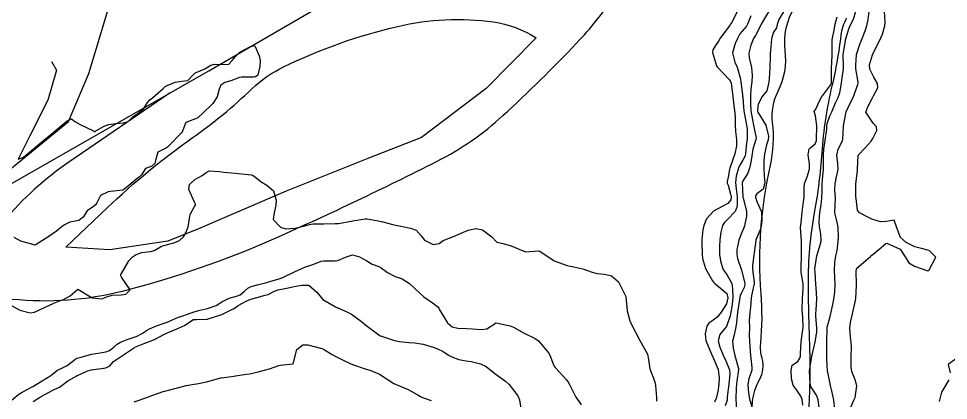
# Model space of a CAD drawing. Header units: metres. Extents: x 318500 to 325275, y 7408834 to 7428799.
# Drawn here: x 321731.1 to 321860.1, y 7417031.5 to 7417084.5 of the extents above; entities that cross this region are included whole.
import ezdxf

# ---------------------------------------------------------------- set-up
doc = ezdxf.new("R2010")
doc.units = ezdxf.units.M
doc.header["$MEASUREMENT"] = 0
for name, color, linetype in [('Area', 45, 'Continuous'), ('Curvas de Nivel 1m', 11, 'Continuous'), ('Curvas de Nivel 5m', 15, 'Continuous'), ('Hidrografia', 140, 'Continuous'), ('Vias Secundárias', 230, 'Continuous')]:
    doc.layers.add(name, color=color, linetype=linetype)

msp = doc.modelspace()

# ---------------------------------------------------------------- linework, layer by layer
at = {"layer": 'Area'}
msp.add_lwpolyline([(321666.22, 7416918.81), (321668.53, 7416929.74), (321673.51, 7416950.52), (321673.74, 7416950.98), (321675.51, 7416956.38), (321676.14, 7416959.52), (321676.65, 7416961.03), (321679.83, 7416974.79), (321681.48, 7416981.73), (321683.3, 7416989.55), (321685.53, 7416996.92), (321687.12, 7417003.41), (321692.34, 7417028.46), (321693.81, 7417032.2), (321698.31, 7417042.66), (321702.64, 7417044.17), (321709.4, 7417047), (321710.28, 7417047.54), (321737.99, 7417070.2), (321740.84, 7417076.86), (321744.34, 7417088.58)], dxfattribs=at)
at = {"layer": 'Curvas de Nivel 1m', "flags": 128}
for points, elevation in [([(321830.93, 7417085.71), (321830, 7417083.88), (321829.91, 7417083.73), (321829.88, 7417083.69), (321829.84, 7417083.63), (321829.03, 7417082.53), (321828.45, 7417081.75), (321828.2, 7417081.36), (321827.79, 7417080.73), (321827.42, 7417080.13), (321827.39, 7417079.76), (321827.77, 7417078.37), (321827.92, 7417077.91), (321828.02, 7417077.76), (321829.73, 7417075.98), (321829.88, 7417075.73), (321829.94, 7417075.52), (321830.19, 7417073.72), (321830.32, 7417072.35), (321830.4, 7417071.72), (321830.53, 7417070.86), (321830.53, 7417069.72), (321830.56, 7417068.79), (321830.69, 7417067.71), (321830.7, 7417066.8), (321830.48, 7417065.72), (321830.24, 7417065.07), (321829.78, 7417063.73), (321829.74, 7417063.55), (321829.55, 7417062.47), (321829.41, 7417061.87), (321829.39, 7417061.73), (321829.42, 7417061.61), (321829.54, 7417061.34), (321829.89, 7417060.09), (321829.94, 7417059.72), (321829.9, 7417059.33), (321829.51, 7417058.81), (321828.8, 7417058.44), (321827.49, 7417057.76), (321826.55, 7417056.69), (321826.16, 7417055.77), (321826.05, 7417055.17), (321825.91, 7417053.78), (321825.89, 7417053.32), (321825.95, 7417051.77), (321826, 7417051.18), (321826.38, 7417049.77), (321827.36, 7417048.05), (321827.49, 7417047.89), (321827.64, 7417047.76), (321829.34, 7417046.3), (321829.48, 7417045.73), (321829.32, 7417044.9), (321828.58, 7417043.74), (321828, 7417043.05), (321827.29, 7417042.49), (321826.85, 7417042.2), (321826.59, 7417041.77), (321826.33, 7417040.71), (321826.44, 7417039.77), (321827.23, 7417037.9), (321827.27, 7417037.8), (321827.3, 7417037.76), (321827.37, 7417037.61), (321828.16, 7417035.75), (321828.31, 7417034.61), (321828.26, 7417033.74), (321828.11, 7417032.7), (321827.89, 7417031.75), (321827.67, 7417031.22)], 723), ([(321832.67, 7417084.87), (321832.23, 7417083.7), (321832.1, 7417083.44), (321831.83, 7417083.11), (321831.18, 7417082.35), (321830.83, 7417081.71), (321830.52, 7417081), (321830.16, 7417079.72), (321830.46, 7417078.41), (321830.77, 7417077.71), (321831.21, 7417076.24), (321831.32, 7417075.71), (321831.54, 7417073.87), (321831.55, 7417073.7), (321831.57, 7417073.57), (321831.68, 7417072.18), (321831.72, 7417071.7), (321831.73, 7417071.65), (321832.11, 7417069.7), (321832.18, 7417069.15), (321832.17, 7417067.69), (321832.1, 7417067.21), (321831.94, 7417065.7), (321831.88, 7417065.41), (321831.59, 7417064.83), (321831.17, 7417064.11), (321830.99, 7417063.71), (321830.66, 7417062.61), (321830.57, 7417061.71), (321830.65, 7417060.84), (321830.78, 7417059.71), (321830.78, 7417058.43), (321830.5, 7417057.71), (321829.47, 7417056.57), (321829.04, 7417056.16), (321828.75, 7417055.74), (321828.53, 7417054.83), (321828.4, 7417053.75), (321828.34, 7417052.83), (321828.36, 7417051.75), (321828.48, 7417050.83), (321828.79, 7417049.74), (321829.02, 7417049.37), (321829.38, 7417048.94), (321830.03, 7417047.72), (321830.13, 7417046.94), (321830.19, 7417045.72), (321830.06, 7417044.46), (321829.92, 7417043.72), (321829.82, 7417043.2), (321829.31, 7417041.73), (321829.3, 7417041.71), (321829.28, 7417041.68), (321828.39, 7417040.62), (321828.17, 7417039.75), (321828.38, 7417038.88), (321828.85, 7417037.74), (321829.22, 7417036.96), (321829.71, 7417035.72), (321829.76, 7417035.15), (321829.62, 7417033.72), (321829.42, 7417031.99), (321829.41, 7417031.73), (321829.39, 7417031.49), (321829.14, 7417030.73)], 722), ([(321835.26, 7417085.66), (321834.44, 7417084.26), (321834.1, 7417083.68), (321834.01, 7417083.5), (321833.83, 7417083.09), (321833.35, 7417082.15), (321833.08, 7417081.69), (321832.69, 7417080.8), (321832.39, 7417079.69), (321832.45, 7417079.02), (321832.77, 7417077.69), (321832.87, 7417076.56), (321832.81, 7417075.69), (321832.7, 7417074.71), (321832.64, 7417073.69), (321832.63, 7417072.75), (321832.71, 7417071.69), (321832.93, 7417070.41), (321833.08, 7417069.69), (321833.41, 7417067.9), (321833.39, 7417067.68), (321832.96, 7417066.33), (321832.87, 7417065.69), (321832.71, 7417064.56), (321832.49, 7417063.69), (321832.25, 7417063), (321831.54, 7417061.84), (321831.5, 7417061.74), (321831.49, 7417061.7), (321831.5, 7417061.66), (321831.53, 7417060.77), (321831.6, 7417059.7), (321831.61, 7417059.6), (321832.1, 7417057.69), (321832.11, 7417057.06), (321831.83, 7417055.7), (321831.74, 7417055.42), (321831.46, 7417054.8), (321831.02, 7417053.71), (321830.76, 7417052.37), (321830.74, 7417051.71), (321830.85, 7417051.15), (321831.35, 7417049.7), (321831.39, 7417049.58), (321831.86, 7417047.69), (321831.81, 7417047.23), (321831.34, 7417046.32), (321831.15, 7417045.88), (321831.14, 7417045.7), (321831.13, 7417045.5), (321830.84, 7417043.71), (321830.69, 7417042.31), (321830.62, 7417041.71), (321830.38, 7417040.59), (321830.16, 7417039.72), (321830.25, 7417038.72), (321830.48, 7417037.71), (321830.98, 7417035.92), (321831, 7417035.7), (321830.74, 7417034.14), (321830.68, 7417033.71), (321830.64, 7417033.18), (321830.63, 7417031.71), (321830.68, 7417030.16)], 721), ([(321842.16, 7417030.52), (321842.02, 7417031.56), (321841.79, 7417032.19), (321841.17, 7417033.18), (321841.02, 7417033.42), (321840.96, 7417033.57), (321840.92, 7417033.82), (321840.85, 7417035.58), (321840.88, 7417035.9), (321841.15, 7417037.57), (321841.23, 7417037.97), (321841.6, 7417039.56), (321841.84, 7417041), (321841.83, 7417041.56), (321841.69, 7417043.18), (321841.7, 7417043.56), (321841.77, 7417044.02), (321841.83, 7417045.56), (321841.75, 7417047.17), (321841.72, 7417047.56), (321841.6, 7417049.36), (321841.58, 7417049.57), (321841.59, 7417049.76), (321841.87, 7417051.56), (321842.24, 7417052.74), (321842.44, 7417053.56), (321842.4, 7417054.61), (321842.22, 7417055.56), (321842.16, 7417056.24), (321842.25, 7417057.56), (321842.43, 7417058.63), (321842.56, 7417059.55), (321842.59, 7417060.5), (321842.57, 7417061.55), (321842.66, 7417062.66), (321842.76, 7417063.55), (321842.76, 7417064.37), (321842.75, 7417065.55), (321842.83, 7417066.34), (321843, 7417067.55), (321843.22, 7417069.12), (321843.24, 7417069.55), (321843.28, 7417069.93), (321843.67, 7417070.97), (321843.85, 7417071.36), (321843.92, 7417071.54), (321844.45, 7417072.78), (321844.81, 7417073.53), (321845.06, 7417074.19), (321845.28, 7417075.52), (321845.32, 7417075.94), (321845.55, 7417077.52), (321845.56, 7417077.72), (321845.52, 7417079.52), (321845.53, 7417079.78), (321845.81, 7417081.41), (321845.84, 7417081.52), (321846.28, 7417083.07), (321846.48, 7417083.51), (321846.95, 7417084.4), (321847.25, 7417085.5)], 721), ([(321844.35, 7417030.31), (321844.19, 7417031.53), (321843.92, 7417032.78), (321843.76, 7417033.53), (321843.36, 7417035.38), (321843.33, 7417035.54), (321843.22, 7417037.19), (321843.22, 7417037.54), (321843.25, 7417039.54), (321843.26, 7417041.54), (321843.28, 7417041.64), (321843.71, 7417043.13), (321843.81, 7417043.53), (321844.07, 7417044.78), (321844.22, 7417045.53), (321844.35, 7417046.52), (321844.4, 7417047.53), (321844.33, 7417048.58), (321844.28, 7417049.53), (321844.33, 7417050.61), (321844.47, 7417051.53), (321844.65, 7417052.3), (321844.81, 7417053.53), (321844.84, 7417054.14), (321844.83, 7417055.53), (321844.62, 7417056.39), (321844.35, 7417057.53), (321844.41, 7417058.62), (321844.42, 7417059.53), (321844.36, 7417060.71), (321844.4, 7417061.53), (321844.59, 7417062.5), (321844.79, 7417063.53), (321844.76, 7417064.35), (321844.63, 7417065.53), (321844.79, 7417066.36), (321845.42, 7417067.52), (321845.47, 7417067.68), (321845.56, 7417069.52), (321845.57, 7417069.6), (321845.66, 7417070.03), (321845.88, 7417071.31), (321845.94, 7417071.52), (321846.48, 7417072.73), (321846.88, 7417073.5), (321847.55, 7417075.32), (321847.6, 7417075.49), (321847.6, 7417075.63), (321847.28, 7417077.5), (321847.24, 7417078.03), (321847.37, 7417079.5), (321847.8, 7417080.91), (321848.04, 7417081.49), (321848.54, 7417082.78), (321848.78, 7417083.48), (321848.98, 7417084.36), (321849.12, 7417085.48)], 722), ([(321846.42, 7417030.21), (321846.99, 7417031.49), (321847.15, 7417031.86), (321847.41, 7417033.49), (321847.18, 7417034.31), (321846.69, 7417035.5), (321846.61, 7417036.1), (321846.61, 7417037.5), (321846.65, 7417038.91), (321846.63, 7417039.5), (321846.52, 7417040.24), (321846.44, 7417041.5), (321846.53, 7417042.27), (321846.78, 7417043.5), (321847.2, 7417045.36), (321847.23, 7417045.49), (321847.24, 7417045.58), (321847.36, 7417047.49), (321847.31, 7417049.49), (321847.39, 7417049.84), (321849.29, 7417051.46), (321849.35, 7417051.52), (321849.41, 7417051.57), (321850.47, 7417052.41), (321851.44, 7417053.26), (321851.58, 7417053.3), (321853.43, 7417052.49), (321854.11, 7417051.4), (321854.6, 7417050.59), (321855.4, 7417050.11), (321857.27, 7417049.48), (321857.39, 7417049.49), (321858.35, 7417051.35), (321857.42, 7417052.28), (321856.2, 7417052.6), (321855.43, 7417052.81), (321854.22, 7417053.4), (321853.45, 7417054.1), (321852.95, 7417055.42), (321852.56, 7417056.5), (321851.48, 7417056.33), (321850.66, 7417056.26), (321849.48, 7417056.64), (321848.91, 7417056.9), (321847.78, 7417057.49), (321847.5, 7417057.89), (321847.3, 7417059.49), (321847.28, 7417059.74), (321847.26, 7417061.49), (321847.47, 7417063.39), (321847.48, 7417063.49), (321847.49, 7417063.57), (321847.57, 7417065.49), (321847.58, 7417065.51), (321847.6, 7417065.54), (321848.56, 7417066.54), (321849.39, 7417067.46), (321849.63, 7417067.82), (321850.16, 7417068.93), (321850.13, 7417069.46), (321849.66, 7417069.96), (321848.64, 7417071.48), (321848.92, 7417072.24), (321849.57, 7417073.46), (321849.71, 7417073.76), (321850.33, 7417074.85), (321850.27, 7417075.45), (321849.74, 7417076.35), (321849.21, 7417077.47), (321849.16, 7417078.07), (321849.57, 7417079.46), (321849.8, 7417079.97), (321850.57, 7417081.46), (321850.95, 7417082.32), (321851.29, 7417083.45), (321851.34, 7417083.96), (321851.22, 7417085.45)], 723), ([(321735.64, 7417078.54), (321736.33, 7417077.3), (321735.15, 7417073.15), (321732.64, 7417068.21), (321731.01, 7417064.97), (321731.79, 7417065.25), (321737.85, 7417070.27), (321738.44, 7417070.54), (321738.91, 7417070.21), (321739.63, 7417069.77), (321741.48, 7417068.9), (321741.62, 7417068.82), (321741.7, 7417068.82), (321741.81, 7417068.9), (321742.96, 7417069.56), (321743.63, 7417069.78), (321744.59, 7417069.91), (321745.64, 7417070.02), (321746.3, 7417070.18), (321746.96, 7417070.83), (321747.66, 7417071.37), (321748.48, 7417072), (321748.99, 7417072.81), (321749.29, 7417073.2), (321749.69, 7417073.48), (321751.16, 7417074.78), (321751.43, 7417075.05), (321751.71, 7417075.19), (321752.83, 7417075.64), (321753.72, 7417075.77), (321754.57, 7417075.88), (321755.37, 7417076.72), (321755.54, 7417076.92), (321755.73, 7417077), (321756.95, 7417077.49), (321757.75, 7417077.99), (321758.26, 7417078.17), (321759.75, 7417078.09), (321760.25, 7417078.15), (321760.7, 7417078.65), (321761.2, 7417079.22), (321761.77, 7417079.81), (321763.27, 7417080.62), (321763.68, 7417080.71), (321763.78, 7417080.72), (321763.9, 7417080.61), (321764.46, 7417079.29), (321764.62, 7417078.6), (321764.54, 7417077.81), (321764.28, 7417076.6), (321763.94, 7417076.4), (321763.73, 7417076.36), (321762.03, 7417076.33), (321761.72, 7417076.28), (321760.52, 7417075.85), (321759.71, 7417075.59), (321759.14, 7417075.24), (321758.91, 7417074.67), (321758.64, 7417073.63), (321758.06, 7417072.68), (321757.67, 7417072.32), (321755.95, 7417070.72), (321755.65, 7417070.55), (321754.3, 7417070.07), (321753.77, 7417068.74), (321753.73, 7417068.63), (321753.62, 7417068.52), (321751.91, 7417066.77), (321751.75, 7417066.61), (321751.6, 7417066.55), (321750.43, 7417065.95), (321750.08, 7417064.79), (321749.98, 7417064.37), (321749.56, 7417063.97), (321748.7, 7417063.66), (321748.14, 7417062.81), (321747.85, 7417062.5), (321747.53, 7417062.27), (321745.84, 7417060.85), (321745.66, 7417060.71), (321745.52, 7417060.66), (321743.9, 7417060.49), (321743.51, 7417060.42), (321742.47, 7417059.93), (321741.93, 7417058.9), (321741.76, 7417058.62), (321741.48, 7417058.4), (321740.58, 7417057.81), (321740.04, 7417056.92), (321739.46, 7417056.47), (321738.19, 7417056.2), (321737.44, 7417055.86), (321736.94, 7417055.46), (321736.34, 7417054.97), (321735.42, 7417054.3), (321733.41, 7417053.01), (321731.42, 7417053.57), (321730.49, 7417054.11)], 724), ([(321729.3, 7417045.06), (321731.28, 7417043.99), (321732.68, 7417043.62), (321733.29, 7417043.71), (321734.67, 7417044.36), (321735.3, 7417044.67), (321735.97, 7417044.97), (321736.92, 7417045.34), (321737.31, 7417045.48), (321738.25, 7417046), (321739.33, 7417046.93), (321741.31, 7417045.71), (321742.62, 7417045.57), (321743.32, 7417045.87), (321744.08, 7417046.1), (321745.32, 7417046.11), (321745.95, 7417046.21), (321746.57, 7417046.83), (321745.36, 7417048.57), (321745.21, 7417048.85), (321745.26, 7417048.95), (321745.36, 7417049.1), (321746.38, 7417050.84), (321746.86, 7417051.35), (321747.39, 7417051.73), (321748.2, 7417052.01), (321749.4, 7417052.13), (321749.91, 7417052.28), (321750.8, 7417052.78), (321751.21, 7417052.98), (321751.41, 7417053.03), (321752.78, 7417053.38), (321753.42, 7417053.68), (321753.99, 7417054.18), (321754.3, 7417054.73), (321754.61, 7417055.56), (321754.8, 7417056.73), (321754.9, 7417057.29), (321755.49, 7417058.4), (321755.62, 7417058.59), (321755.64, 7417058.72), (321755.49, 7417058.98), (321754.73, 7417060.73), (321754.81, 7417061.44), (321755.53, 7417062.12), (321756.54, 7417062.71), (321757.13, 7417063.11), (321757.55, 7417063.33), (321758.96, 7417063.26), (321759.55, 7417063.16), (321761.17, 7417063.02), (321761.55, 7417062.98), (321763.39, 7417062.77), (321763.54, 7417062.73), (321763.79, 7417062.61), (321764.76, 7417061.82), (321765.53, 7417061.36), (321766.46, 7417060.57), (321766.81, 7417059.25), (321766.78, 7417058.57), (321766.54, 7417057.5), (321766.42, 7417056.57), (321767.45, 7417055.52), (321768.19, 7417055.29), (321769.45, 7417055.37), (321770.62, 7417055.68), (321771.45, 7417055.91), (321771.98, 7417055.97), (321773.46, 7417055.99), (321775.01, 7417056.01), (321775.46, 7417056.05), (321777.46, 7417056.42), (321779.19, 7417056.68), (321779.46, 7417056.66), (321781, 7417056.38), (321781.4, 7417056.32), (321781.46, 7417056.3), (321783.01, 7417055.9), (321783.45, 7417055.81), (321784.11, 7417055.68), (321785.45, 7417055.4), (321786.23, 7417055.09), (321786.93, 7417054.3), (321787.43, 7417053.71), (321788.6, 7417053.1), (321789.43, 7417053.27), (321790, 7417053.69), (321791.44, 7417054.24), (321793.45, 7417055.09), (321794.6, 7417055.34), (321795.45, 7417055.16), (321796.74, 7417054.17), (321797.43, 7417053.44), (321798.33, 7417053.24), (321799.42, 7417052.93), (321801.41, 7417052.1), (321803.28, 7417052.22), (321803.41, 7417052.17), (321803.56, 7417052.08), (321805.39, 7417050.83), (321807.2, 7417050.2), (321807.38, 7417050.17), (321808.12, 7417050.01), (321809.38, 7417049.72), (321810.68, 7417049.29), (321811.37, 7417049.08), (321812.4, 7417048.99), (321813.37, 7417048.75), (321814.33, 7417047.93), (321815.33, 7417045.92), (321815.54, 7417043.92), (321815.91, 7417042.53), (321816.2, 7417041.91), (321817.25, 7417039.89), (321818.35, 7417037.87), (321818.51, 7417037.17), (321818.69, 7417035.87), (321819.18, 7417034.56), (321819.42, 7417033.86), (321819.46, 7417033.56), (321819.58, 7417031.86), (321819.61, 7417031.38)], 724), ([(321733.12, 7417031.32), (321733.99, 7417031.86), (321735.14, 7417032.51), (321736.02, 7417032.97), (321736.77, 7417033.33), (321737.15, 7417033.58), (321737.93, 7417034.17), (321739.17, 7417034.9), (321739.19, 7417034.91), (321739.25, 7417034.93), (321740.57, 7417035.52), (321741.18, 7417035.73), (321742.21, 7417035.86), (321743.19, 7417035.99), (321743.77, 7417036.29), (321744.26, 7417036.86), (321744.8, 7417037.26), (321745.21, 7417037.51), (321747.17, 7417038.82), (321747.2, 7417038.84), (321747.22, 7417038.85), (321748.62, 7417039.41), (321749.23, 7417039.65), (321750.03, 7417039.99), (321751.25, 7417040.63), (321751.34, 7417040.68), (321751.52, 7417040.77), (321752.72, 7417041.29), (321753.26, 7417041.48), (321754.13, 7417041.86), (321755.28, 7417042.67), (321755.3, 7417042.69), (321755.78, 7417042.71), (321757.22, 7417042.75), (321757.28, 7417042.76), (321757.38, 7417042.79), (321759.29, 7417043.41), (321760.86, 7417044.2), (321761.3, 7417044.48), (321761.57, 7417044.64), (321762.68, 7417045.25), (321763.31, 7417045.53), (321764.14, 7417045.77), (321765.32, 7417046.07), (321765.71, 7417046.19), (321766.5, 7417046.57), (321767.08, 7417046.82), (321767.33, 7417046.89), (321768.72, 7417047.16), (321769.34, 7417047.28), (321770.41, 7417047.45), (321771.34, 7417047.45), (321772.47, 7417046.49), (321773.31, 7417045.48), (321775.05, 7417044.45), (321775.23, 7417044.38), (321775.3, 7417044.35), (321776.63, 7417043.77), (321777.29, 7417043.45), (321778.68, 7417042.41), (321779.27, 7417041.91), (321781.05, 7417040.57), (321781.25, 7417040.45), (321781.44, 7417040.37), (321783.24, 7417039.81), (321783.94, 7417039.64), (321785.24, 7417039.49), (321786.07, 7417039.47), (321787.24, 7417039.29), (321788.62, 7417038.88), (321789.23, 7417038.65), (321789.98, 7417038.25), (321790.73, 7417037.76), (321791.21, 7417037.5), (321792.15, 7417037.16), (321793.21, 7417036.95), (321793.88, 7417036.87), (321795.2, 7417036.57), (321795.98, 7417036.17), (321797.19, 7417035.22), (321798.65, 7417034.14), (321799.16, 7417033.66), (321800.35, 7417032.11), (321800.57, 7417031.54), (321800.84, 7417030.1)], 726), ([(321747.12, 7417031.26), (321747.82, 7417031.5), (321749.13, 7417031.98), (321749.72, 7417032.2), (321751.14, 7417032.7), (321751.36, 7417032.77), (321752.77, 7417033.13), (321753.15, 7417033.23), (321754.35, 7417033.53), (321755.15, 7417033.67), (321756.03, 7417033.83), (321757.16, 7417034.07), (321757.66, 7417034.19), (321759.17, 7417034.6), (321759.22, 7417034.61), (321759.58, 7417034.65), (321760.97, 7417034.83), (321761.17, 7417034.87), (321762.69, 7417035.1), (321763.18, 7417035.17), (321764.32, 7417035.45), (321765.19, 7417035.69), (321765.89, 7417035.87), (321767.2, 7417036.31), (321767.39, 7417036.35), (321769.2, 7417036.53), (321769.68, 7417038.52), (321770.54, 7417039.21), (321771.23, 7417039.19), (321772.98, 7417038.73), (321773.22, 7417038.67), (321773.52, 7417038.48), (321774.58, 7417037.83), (321775.21, 7417037.5), (321775.94, 7417037.17), (321777.2, 7417036.57), (321777.55, 7417036.42), (321779.19, 7417035.85), (321779.96, 7417035.62), (321781.18, 7417035.13), (321782.39, 7417034.35), (321783.16, 7417033.84), (321784.05, 7417033.44), (321785.15, 7417032.97), (321786.38, 7417032.3), (321786.85, 7417032.01), (321787.14, 7417031.89), (321788.33, 7417031.47)], 727), ([(321861.23, 7417037.3), (321860.05, 7417036.48), (321860.34, 7417035.31)], 723), ([(321860.18, 7417034.32), (321859.54, 7417033.32), (321859.16, 7417032.61), (321858.84, 7417031.33)], 723)]:
    msp.add_lwpolyline(points, dxfattribs=dict(at, elevation=elevation))
at = {"layer": 'Curvas de Nivel 5m', "flags": 128}
for points, elevation in [([(321837.37, 7417085.63), (321836.57, 7417084.36), (321836.35, 7417083.64), (321836.27, 7417083.2), (321835.82, 7417082.6), (321835.59, 7417081.87), (321835.56, 7417081.65), (321835.42, 7417080.02), (321835.37, 7417079.66), (321835.35, 7417079.23), (321835.34, 7417077.66), (321835.24, 7417076.16), (321835.2, 7417075.66), (321834.9, 7417074.47), (321834.25, 7417073.67), (321833.69, 7417072.59), (321833.61, 7417071.75), (321833.62, 7417071.68), (321833.68, 7417071.49), (321834.77, 7417069.66), (321835.15, 7417068.14), (321835.09, 7417067.66), (321834.88, 7417066.93), (321834.57, 7417065.67), (321834.49, 7417064.77), (321834.47, 7417063.67), (321834.55, 7417062.65), (321834.61, 7417061.66), (321834.39, 7417060.82), (321833.53, 7417060.16), (321833.35, 7417059.86), (321833.34, 7417059.68), (321833.51, 7417059.1), (321834.15, 7417057.67), (321834.22, 7417056.41), (321834.11, 7417055.67), (321834, 7417055.14), (321833.44, 7417053.86), (321833.4, 7417053.72), (321833.4, 7417053.68), (321833.13, 7417051.96), (321833.09, 7417051.68), (321832.92, 7417050.15), (321832.94, 7417049.68), (321833.15, 7417047.89), (321833.15, 7417047.68), (321832.81, 7417046.21), (321832.72, 7417045.69), (321832.64, 7417044.36), (321832.56, 7417043.69), (321832.48, 7417042.5), (321832.49, 7417041.69), (321832.47, 7417040.48), (321832.5, 7417039.69), (321832.59, 7417038.33), (321832.65, 7417037.69), (321832.84, 7417036.05), (321832.82, 7417035.68), (321832.42, 7417034.45), (321832.28, 7417033.69), (321832.36, 7417032.49), (321832.5, 7417031.69), (321833.05, 7417029.76)], 720), ([(321839.92, 7417030.8), (321839.8, 7417031.59), (321839.62, 7417032.05), (321839.16, 7417032.74), (321838.57, 7417033.61), (321838.33, 7417034.46), (321838.28, 7417035.61), (321838.44, 7417036.38), (321839.22, 7417036.87), (321839.49, 7417037.33), (321839.56, 7417037.6), (321839.6, 7417037.97), (321839.68, 7417039.59), (321839.88, 7417040.98), (321839.95, 7417041.59), (321839.9, 7417042.99), (321839.86, 7417043.59), (321839.83, 7417044.11), (321839.87, 7417045.59), (321839.96, 7417046.98), (321839.93, 7417047.59), (321839.68, 7417049.3), (321839.66, 7417049.6), (321839.67, 7417049.87), (321839.71, 7417051.6), (321839.7, 7417053.33), (321839.7, 7417053.6), (321839.6, 7417055.47), (321839.6, 7417055.6), (321839.61, 7417055.73), (321839.82, 7417057.6), (321840.02, 7417059.08), (321840.08, 7417059.59), (321840.08, 7417061.06), (321840.14, 7417061.59), (321840.49, 7417062.52), (321840.83, 7417063.58), (321840.84, 7417064.33), (321840.64, 7417065.58), (321840.78, 7417066.41), (321841.62, 7417067.1), (321841.76, 7417067.43), (321841.79, 7417067.57), (321841.8, 7417067.74), (321841.84, 7417069.57), (321841.67, 7417070.97), (321841.48, 7417071.57), (321841.55, 7417071.71), (321841.69, 7417071.91), (321842.21, 7417073.06), (321842.49, 7417073.56), (321843.73, 7417075.24), (321843.83, 7417075.43), (321843.86, 7417075.54), (321843.87, 7417077.43), (321843.87, 7417077.54), (321843.98, 7417079.34), (321843.98, 7417079.54), (321843.98, 7417081.37), (321843.99, 7417081.54), (321844.28, 7417083.09), (321844.34, 7417083.54), (321844.69, 7417084.7)], 720), ([(321729.55, 7417031.05), (321731.13, 7417032.34), (321731.56, 7417032.6), (321732.35, 7417033.02), (321732.86, 7417033.29), (321733.15, 7417033.44), (321734.11, 7417034.04), (321735.17, 7417034.68), (321735.36, 7417034.79), (321735.59, 7417034.97), (321736.47, 7417035.67), (321737.19, 7417036.01), (321737.82, 7417036.32), (321738.63, 7417036.94), (321738.93, 7417037.21), (321739.2, 7417037.33), (321739.76, 7417037.47), (321741.21, 7417037.9), (321742.41, 7417038.08), (321743.21, 7417038.2), (321743.68, 7417038.4), (321744.28, 7417038.86), (321744.78, 7417039.3), (321745.23, 7417039.54), (321746.14, 7417039.93), (321747.24, 7417040.31), (321747.62, 7417040.44), (321748.27, 7417040.8), (321748.85, 7417041.2), (321749.26, 7417041.41), (321750.22, 7417041.83), (321751.27, 7417042.21), (321751.69, 7417042.35), (321752.64, 7417042.75), (321753.28, 7417043.01), (321753.74, 7417043.19), (321755.29, 7417043.74), (321756.06, 7417043.94), (321757.3, 7417044.22), (321758.48, 7417044.67), (321759.02, 7417044.95), (321759.31, 7417045.14), (321760.31, 7417045.66), (321761.32, 7417045.96), (321761.81, 7417046.15), (321762.45, 7417046.62), (321762.89, 7417047.06), (321763.34, 7417047.28), (321764.38, 7417047.56), (321765.35, 7417047.81), (321765.95, 7417047.97), (321767.36, 7417048.38), (321767.49, 7417048.43), (321767.75, 7417048.55), (321769.37, 7417049.34), (321770.88, 7417050.01), (321771.38, 7417050.17), (321771.64, 7417050.24), (321772.3, 7417050.49), (321773.06, 7417050.81), (321773.39, 7417050.85), (321775, 7417050.84), (321775.39, 7417050.9), (321776.46, 7417051.37), (321777.4, 7417051.66), (321778.38, 7417051.42), (321779.39, 7417050.84), (321780.17, 7417050.39), (321781.05, 7417050.05), (321781.38, 7417049.87), (321782.26, 7417049.25), (321783.36, 7417048.68), (321784.31, 7417048.33), (321785.35, 7417047.71), (321786.8, 7417046.3), (321787.32, 7417045.86), (321788.64, 7417044.94), (321789.3, 7417044.43), (321789.41, 7417044.26), (321789.51, 7417044.04), (321790.59, 7417042.25), (321791.27, 7417041.7), (321792.02, 7417041.48), (321793.27, 7417041.44), (321794.06, 7417041.41), (321795.27, 7417041.3), (321796.05, 7417041.4), (321797.21, 7417042.16), (321797.25, 7417042.19), (321797.28, 7417042.22), (321797.34, 7417042.22), (321797.79, 7417042.15), (321799.28, 7417041.83), (321799.78, 7417041.62), (321801.26, 7417040.83), (321802.78, 7417040.08), (321803.24, 7417039.73), (321804.6, 7417038.06), (321804.83, 7417037.66), (321805.21, 7417036.65), (321805.38, 7417036.23), (321805.53, 7417036.05), (321807.17, 7417034.27), (321807.34, 7417034.02), (321807.51, 7417033.67), (321808.37, 7417032.01), (321809.13, 7417030.85)], 725)]:
    msp.add_lwpolyline(points, dxfattribs=dict(at, elevation=elevation))
at = {"layer": 'Hidrografia'}
for points in [[(321832.85, 7417030.04, -0.133245), (321833.92, 7417034.4, 0.197081), (321834.26, 7417037.28, -0.091236), (321834.07, 7417039.37, 0.042184), (321834.12, 7417046.31, -0.074959), (321835.4, 7417064.11, 0.085476), (321835.71, 7417070.04, -0.147623), (321836.47, 7417074.38, 0.147924), (321837.46, 7417080.05, -0.167869), (321838.76, 7417086.06, 0.099786)], [(321840.44, 7417024.57, -0.000796), (321840.78, 7417030.92, 0.023395), (321840.86, 7417039.39, -0.007744), (321840.68, 7417047.64, -0.046757), (321841.54, 7417057.52, 0.027817), (321842.58, 7417065.84, -0.04073), (321843.99, 7417075.16, 0.029178), (321845.22, 7417082.17, -0.103906), (321846.01, 7417084.56, -0.17286)]]:
    msp.add_lwpolyline(points, format="xyb", dxfattribs=at)
at = {"layer": 'Vias Secundárias'}
for points in [[(321721.42, 7417056.64), (321757.49, 7417077.23), (321797.47, 7417100.52, 0.010862), (321808.99, 7417107.57, 0.214205), (321814.19, 7417115.55), (321814.38, 7417137.63, 0.004208), (321814.38, 7417153.71, -0.026221), (321815.37, 7417176.39, -0.064822), (321818.3, 7417189.12, -0.014433), (321822.9, 7417200.51, 0.011387), (321827, 7417210.47, -0.060229), (321833.95, 7417223.57, -0.095883), (321839.51, 7417228.97, -0.020931), (321848.95, 7417234.61, 0.078371), (321858.24, 7417241.72, 0.09084), (321864.9, 7417251.87, -0.072884), (321869.43, 7417259.36, 0.072311), (321876.31, 7417270.68, -0.039637), (321879.82, 7417277.43), (321892.56, 7417296.9, 0.028948)], [(321752.12, 7417074.16), (321738.22, 7417064.66, 0.068154), (321728.96, 7417056.28, 0.251392), (321727.23, 7417048.02, 0.304029), (321730.2, 7417045.55, 0.088342), (321745.5, 7417046.66, 0.042463), (321766.84, 7417054.06, 0.012802), (321789.16, 7417064.67, 0.068697), (321798.3, 7417071.01, 0.016916), (321808.52, 7417081.08, 0.039914), (321813.8, 7417087.61, 0.084115)]]:
    msp.add_lwpolyline(points, format="xyb", dxfattribs=at)
msp.add_lwpolyline([(321751.78, 7417053.58), (321743.74, 7417052.36), (321737.66, 7417052.73), (321743.38, 7417058.2, -0.037013), (321755.19, 7417067.92, 0.036655), (321763.46, 7417074.73, -0.077748), (321767.85, 7417077.77, -0.055055), (321783.69, 7417083.4, -0.092996), (321796.96, 7417084.01, -0.10639), (321802.92, 7417081.82), (321795.98, 7417074.77), (321786.97, 7417067.96), (321779.55, 7417065.04), (321768.21, 7417060.51), (321756.04, 7417055.28)], format="xyb", close=True, dxfattribs=at)

doc.saveas('drawing.dxf')
